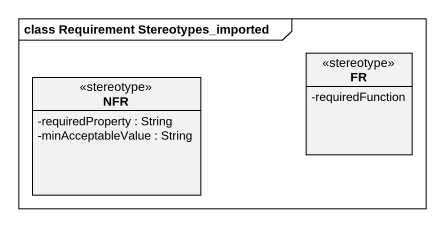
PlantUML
@startuml
mainframe class Requirement Stereotypes_imported
hide circle
hide empty members
skinparam classAttributeIconSize 0
class FR <<stereotype>> {
  -requiredFunction
}
class NFR <<stereotype>> {
  -requiredProperty : String
  -minAcceptableValue : String
}
@enduml
